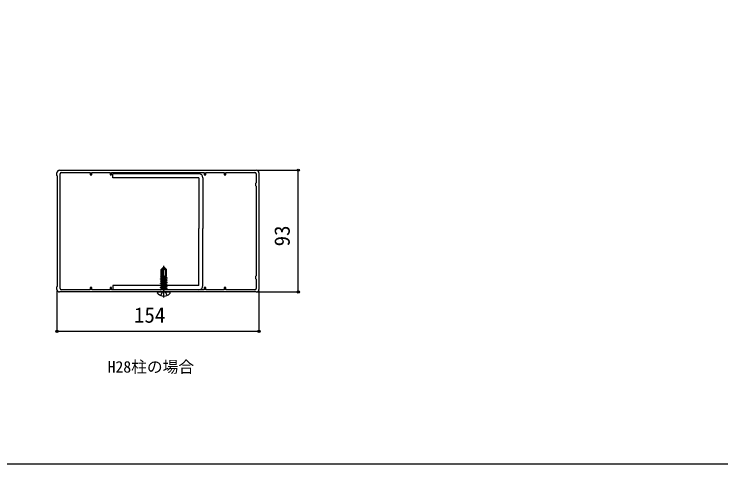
# Model space of a CAD drawing. Units: millimetres, scale not verified. Extents: x -700 to 700, y -1044 to 1038.
# Drawn here: x -318 to 221, y -1044 to -700 of the extents above; entities that cross this region are included whole.
import ezdxf
from ezdxf.enums import TextEntityAlignment as Align

# ---------------------------------------------------------------- set-up
doc = ezdxf.new("R2010")
doc.units = ezdxf.units.MM
doc.header["$LTSCALE"] = 6
for name, color, linetype in [('0-2_USER1', 3, 'Continuous'), ('0-3_YKK_11', 7, 'Continuous'), ('0-6_YKK_13', 4, 'Continuous'), ('0-8_YKK_D', 6, 'Continuous'), ('0-9_YKK_ZWAK', 7, 'Continuous')]:
    doc.layers.add(name, color=color, linetype=linetype)
doc.styles.add('ＭＳ ゴシック', font='')
doc.styles.get('ＭＳ ゴシック').set_extended_font_data('MS Gothic')

msp = doc.modelspace()

# ---------------------------------------------------------------- linework, layer by layer
at = {"layer": '0-3_YKK_11'}
for p, q in [((-282.356, -909.682), (-282.356, -822.082)), ((-132.942, -822.068), (-132.856, -828.375)), ((-132.856, -903.389), (-132.942, -909.695))]:
    msp.add_line(p, q, dxfattribs=at)
for points in [[(-284.856, -910.382), (-284.856, -908.382), (-284.356, -907.882), (-284.356, -865.882), (-284.356, -823.882), (-284.856, -823.382), (-284.856, -821.382)], [(-282.856, -819.382), (-207.856, -819.382), (-132.856, -819.382)], [(-281.356, -821.082), (-259.556, -821.082), (-259.556, -822.882), (-258.356, -822.882), (-258.356, -821.082), (-251.356, -821.082), (-244.356, -821.082), (-244.356, -822.882), (-243.156, -822.882), (-243.156, -821.082), (-207.856, -821.082), (-172.556, -821.082), (-172.556, -822.882), (-171.356, -822.882), (-171.356, -821.082), (-164.356, -821.082), (-157.356, -821.082), (-157.356, -822.882), (-156.156, -822.882), (-156.156, -821.082), (-133.942, -821.082)], [(-130.856, -821.382), (-130.856, -865.882), (-130.856, -910.382)], [(-132.856, -828.389), (-132.856, -829.132), (-133.356, -829.632), (-133.356, -831.132), (-132.856, -831.632), (-132.856, -865.882), (-132.856, -900.132), (-133.356, -900.632), (-133.356, -902.132), (-132.856, -902.632), (-132.856, -903.375)], [(-133.942, -910.682), (-156.156, -910.682), (-156.156, -908.882), (-157.356, -908.882), (-157.356, -910.682), (-171.356, -910.682), (-171.356, -908.882), (-172.556, -908.882), (-172.556, -910.682), (-207.856, -910.682), (-243.156, -910.682), (-243.156, -908.882), (-244.356, -908.882), (-244.356, -910.682), (-258.356, -910.682), (-258.356, -908.882), (-259.556, -908.882), (-259.556, -910.682), (-281.356, -910.682)], [(-132.856, -912.382), (-207.856, -912.382), (-282.856, -912.382)]]:
    msp.add_lwpolyline(points, dxfattribs=at)
for centre, radius, start, end in [((-282.856, -821.382), 2, 90.00001, 179.99999), ((-281.356, -822.082), 1, 90.00001, 179.99999), ((-133.942, -822.082), 1, 0.7848, 90), ((-132.856, -821.382), 2, 0.00001, 89.99999), ((-133.856, -828.389), 1, 0.00079, 0.78562), ((-133.856, -903.375), 1, 359.21438, 359.99921), ((-282.856, -910.382), 2, 180.00001, 269.99999), ((-281.356, -909.682), 1, 180.00001, 269.99999), ((-133.942, -909.682), 1, 270, 359.2152), ((-132.856, -910.382), 2, 270.00001, 359.99999)]:
    msp.add_arc(centre, radius, start, end, dxfattribs=at)
at = {"layer": '0-6_YKK_13'}
for p, q in [((-176.756, -822.082), (-242.156, -822.082)), ((-242.156, -825.282), (-242.156, -822.082)), ((-176.756, -825.282), (-242.156, -825.282)), ((-176.756, -825.282), (-176.756, -863.982)), ((-173.556, -825.282), (-173.556, -863.982)), ((-176.756, -907.482), (-176.756, -863.982)), ((-173.556, -907.482), (-173.556, -863.982)), ((-205.406, -895.255), (-203.532, -893.382)), ((-204.321, -901.634), (-203.066, -893.883)), ((-204.15, -894.707), (-203.532, -893.382)), ((-203.179, -893.382), (-203.532, -893.382)), ((-203.356, -916.482), (-203.356, -892.38)), ((-202.005, -895.722), (-203.356, -893.382)), ((-201.306, -895.255), (-203.179, -893.382)), ((-205.406, -895.255), (-204.906, -895.462)), ((-205.406, -900.382), (-205.406, -895.255)), ((-204.907, -900.382), (-204.15, -894.707)), ((-204.15, -894.707), (-204.906, -895.462)), ((-204.906, -901.587), (-204.906, -895.462)), ((-201.306, -895.255), (-202.005, -895.722)), ((-202.005, -895.72), (-202.005, -900.38)), ((-201.306, -900.382), (-201.306, -895.255)), ((-205.828, -900.788), (-204.906, -900.584)), ((-204.906, -900.702), (-205.828, -900.905)), ((-205.828, -900.905), (-205.828, -900.788)), ((-205.828, -900.905), (-205.18, -901.279)), ((-205.828, -902.436), (-200.884, -901.612)), ((-200.884, -901.729), (-205.828, -902.553)), ((-205.828, -902.553), (-205.828, -902.436)), ((-205.828, -902.553), (-205.18, -902.927)), ((-205.828, -904.084), (-200.884, -903.26)), ((-200.884, -903.377), (-205.828, -904.201)), ((-205.828, -904.201), (-205.828, -904.084)), ((-205.828, -904.201), (-205.18, -904.575)), ((-205.828, -905.731), (-200.884, -904.907)), ((-200.884, -905.025), (-205.828, -905.849)), ((-205.406, -900.382), (-204.907, -900.382)), ((-205.18, -900.414), (-205.18, -900.382)), ((-205.18, -901.279), (-204.906, -901.217)), ((-205.18, -902.062), (-205.18, -901.279)), ((-205.18, -902.927), (-201.531, -902.103)), ((-205.18, -903.71), (-205.18, -902.927)), ((-205.18, -904.575), (-201.531, -903.751)), ((-205.18, -905.358), (-205.18, -904.575)), ((-204.229, -901.064), (-201.531, -900.455)), ((-202.685, -900.382), (-204.158, -900.627)), ((-204.138, -900.506), (-203.391, -900.382)), ((-204.119, -900.382), (-201.306, -900.382)), ((-201.404, -900.382), (-201.531, -900.455)), ((-201.531, -901.238), (-201.531, -900.455)), ((-200.884, -901.612), (-201.531, -901.238)), ((-200.884, -901.729), (-201.531, -902.103)), ((-201.531, -902.886), (-201.531, -902.103)), ((-200.884, -903.26), (-201.531, -902.886)), ((-200.884, -903.377), (-201.531, -903.751)), ((-201.531, -904.534), (-201.531, -903.751)), ((-200.884, -904.907), (-201.531, -904.534)), ((-200.884, -905.025), (-201.531, -905.399)), ((-200.884, -901.729), (-200.884, -901.612)), ((-200.884, -903.377), (-200.884, -903.26)), ((-200.884, -905.025), (-200.884, -904.907)), ((-176.756, -907.482), (-242.156, -907.482)), ((-242.156, -907.482), (-242.156, -910.682)), ((-205.828, -905.849), (-205.828, -905.731)), ((-205.828, -905.849), (-205.18, -906.223)), ((-205.828, -907.379), (-200.884, -906.555)), ((-200.884, -906.673), (-205.828, -907.497)), ((-205.828, -907.497), (-205.828, -907.379)), ((-205.828, -907.497), (-205.18, -907.871)), ((-205.828, -909.027), (-200.884, -908.203)), ((-200.884, -908.321), (-205.828, -909.145)), ((-205.828, -909.145), (-205.828, -909.027)), ((-205.828, -909.145), (-205.18, -909.519)), ((-205.828, -910.675), (-200.884, -909.851)), ((-205.828, -910.675), (-205.18, -910.301)), ((-205.18, -906.223), (-201.531, -905.399)), ((-205.18, -907.006), (-205.18, -906.223)), ((-205.18, -907.871), (-201.531, -907.047)), ((-205.18, -908.653), (-205.18, -907.871)), ((-205.18, -909.519), (-201.531, -908.695)), ((-205.18, -910.301), (-201.531, -909.477)), ((-205.18, -910.301), (-205.18, -909.519)), ((-200.884, -909.969), (-205.162, -910.682)), ((-203.034, -910.682), (-201.531, -910.343)), ((-201.531, -906.182), (-201.531, -905.399)), ((-200.884, -906.555), (-201.531, -906.182)), ((-200.884, -906.673), (-201.531, -907.047)), ((-201.531, -907.829), (-201.531, -907.047)), ((-200.884, -908.203), (-201.531, -907.829)), ((-200.884, -908.321), (-201.531, -908.695)), ((-201.531, -909.477), (-201.531, -908.695)), ((-200.884, -909.851), (-201.531, -909.477)), ((-200.884, -909.969), (-201.531, -910.343)), ((-201.531, -910.682), (-201.531, -910.343)), ((-200.884, -906.673), (-200.884, -906.555)), ((-200.884, -908.321), (-200.884, -908.203)), ((-200.884, -909.969), (-200.884, -909.851)), ((-176.756, -910.682), (-242.156, -910.682)), ((-208.091, -913.244), (-208.091, -913.082)), ((-207.391, -912.382), (-199.321, -912.382)), ((-205.828, -910.682), (-205.828, -910.675)), ((-204.481, -912.382), (-205.806, -915.039)), ((-204.481, -912.382), (-203.356, -911.783)), ((-202.231, -912.382), (-203.356, -911.783)), ((-202.231, -912.382), (-200.906, -915.039)), ((-198.621, -913.244), (-198.621, -913.082))]:
    msp.add_line(p, q, dxfattribs=at)
for points in [[(-205.828, -900.788), (-205.18, -900.414), (-205.037, -900.382)], [(-205.828, -902.436), (-205.18, -902.062), (-201.531, -901.238)], [(-205.828, -904.084), (-205.18, -903.71), (-201.531, -902.886)], [(-205.828, -905.731), (-205.18, -905.358), (-201.531, -904.534)], [(-205.828, -907.379), (-205.18, -907.006), (-201.531, -906.182)], [(-205.828, -909.027), (-205.18, -908.653), (-201.531, -907.829)]]:
    msp.add_lwpolyline(points, dxfattribs=at)
for centre, radius, start, end in [((-176.756, -825.282), 3.2, 0, 90), ((-204.611, -901.587), 0.294, 180, 270), ((-204.611, -901.587), 0.294, 270, 350.8071), ((-176.756, -907.482), 3.2, 270, 0), ((-207.391, -913.082), 0.7, 90, 180), ((-207.229, -913.244), 0.862, 180, 230.87645), ((-203.356, -908.482), 7, 230.87645, 270), ((-203.356, -908.482), 7, 270, 309.12355), ((-199.321, -913.082), 0.7, 0, 90), ((-199.483, -913.244), 0.862, 309.12355, 0)]:
    msp.add_arc(centre, radius, start, end, dxfattribs=at)
at = {"layer": '0-8_YKK_D'}
for p, q in [((-131.856, -819.382), (-99.856, -819.382)), ((-100.856, -912.382), (-100.856, -819.382)), ((-284.856, -911.382), (-284.856, -943.382)), ((-131.856, -912.382), (-99.856, -912.382)), ((-130.856, -911.382), (-130.856, -943.382)), ((-284.856, -942.382), (-130.856, -942.382))]:
    msp.add_line(p, q, dxfattribs=at)
for centre in [(-100.856, -819.382), (-100.856, -912.382), (-284.856, -942.382), (-130.856, -942.382)]:
    msp.add_circle(centre, 0.85, dxfattribs=at)
at = {"layer": '0-9_YKK_ZWAK'}
msp.add_lwpolyline([(-700, -1043.6), (700, -1043.6), (700, 996.4)], dxfattribs=at)

# ---------------------------------------------------------------- texts
at = {"layer": '0-2_USER1', "style": 'ＭＳ ゴシック'}
msp.add_text('H28柱の場合', height=8.798, dxfattribs=at).set_placement((-246.227, -976.558), align=Align.BOTTOM_LEFT)
at = {"layer": '0-8_YKK_D', "style": 'ＭＳ ゴシック'}
msp.add_text('93', height=11.73, rotation=90, dxfattribs=at).set_placement((-103.856, -877.564), align=Align.BOTTOM_LEFT)
msp.add_text('154', height=11.73, dxfattribs=at).set_placement((-226.174, -939.382), align=Align.BOTTOM_LEFT)

doc.saveas('drawing.dxf')
